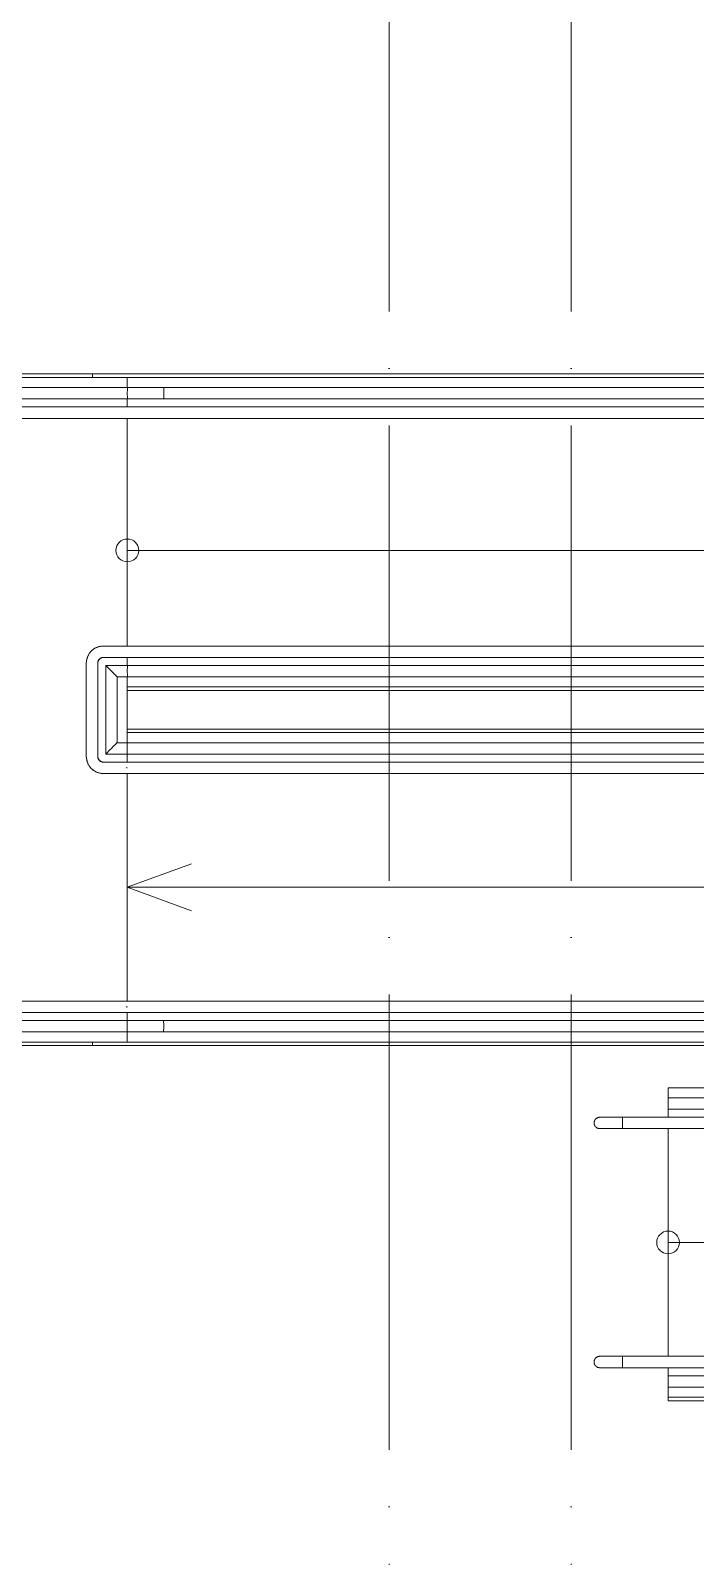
# Model space of a CAD drawing. Header units: millimetres. Extents: x -88595 to 880822, y -1054509 to -148035.
# Drawn here: x 168888 to 171809, y -292821 to -286118 of the extents above; entities that cross this region are included whole.
import ezdxf

# ---------------------------------------------------------------- set-up
doc = ezdxf.new("R2010")
doc.units = ezdxf.units.MM
doc.linetypes.add('ADSK_Линия сетки', pattern=[25, 20, -2.5, 0, -2.5])
for name, color, linetype, lineweight in [('Аннотация', 7, 'Continuous', 20), ('Линии', 7, 'Continuous', 9), ('Оборудование', 7, 'Continuous', 18), ('Ограждение', 7, 'Continuous', 9), ('Оси', 7, 'Continuous', 9), ('Пандусы', 7, 'Continuous', 18), ('Стены наружные', 7, 'Continuous', 18), ('Узлы', 7, 'Continuous', 18)]:
    doc.layers.add(name, color=color, linetype=linetype, lineweight=lineweight)

# ---------------------------------------------------------------- blocks, each defined once
blk = doc.blocks.new('1 этаж')
at = {"layer": 'Аннотация', "lineweight": 20}
for q in [(205724.6, 638535.2), (205724.6, 638330)]:
    blk.add_line((205442.7, 638432.6), q, dxfattribs=at)
for centre in [(205442.7, 639912.6), (207817.7, 636872.6)]:
    blk.add_circle(centre, 50, dxfattribs=at)
at = {"layer": 'Линии', "lineweight": 18, "ltscale": 100}
blk.add_line((207392.7, 639512.6), (207392.7, 639312.6), dxfattribs=at)
at = {"layer": 'Ограждение'}
for p, q in [((205443.7, 640627.6), (203627.7, 640627.6)), ((203677.7, 640577.6), (205443.7, 640577.6)), ((205604.7, 640627.6), (205443.7, 640627.6)), ((205443.7, 640577.6), (205604.7, 640577.6)), ((211442.7, 640627.6), (205604.7, 640627.6)), ((205604.7, 640577.6), (211442.7, 640577.6)), ((205440.7, 640542.6), (203787.7, 640542.6)), ((203787.7, 640542.6), (205440.7, 640542.6)), ((205440.7, 640542.6), (205444.7, 640542.6)), ((205440.7, 640542.6), (205443.7, 640542.6)), ((205440.7, 640542.6), (205444.7, 640542.6)), ((205444.7, 640542.6), (211440.7, 640542.6)), ((205604.7, 640542.6), (205446.7, 640542.6)), ((211442.7, 640542.6), (205604.7, 640542.6)), ((203787.7, 640492.6), (205440.7, 640492.6)), ((203787.7, 640492.6), (205440.7, 640492.6)), ((205440.7, 640492.6), (205444.7, 640492.6)), ((205443.7, 640492.6), (205440.7, 640492.6)), ((205440.7, 640492.6), (205444.7, 640492.6)), ((205444.7, 640492.6), (211440.7, 640492.6)), ((205446.7, 640492.6), (205604.7, 640492.6)), ((205604.7, 640492.6), (211442.7, 640492.6)), ((205440.7, 639492.6), (205337.7, 639492.6)), ((205337.7, 639492.6), (205440.7, 639492.6)), ((205337.7, 639442.6), (205440.7, 639442.6)), ((205337.7, 639442.6), (205440.7, 639442.6)), ((205440.7, 639492.6), (205443.7, 639492.6)), ((205440.7, 639492.6), (205444.7, 639492.6)), ((205440.7, 639492.6), (205444.7, 639492.6)), ((205443.7, 639442.6), (205440.7, 639442.6)), ((205440.7, 639442.6), (205444.7, 639442.6)), ((205440.7, 639442.6), (205444.7, 639442.6)), ((205444.7, 639492.6), (211440.7, 639492.6)), ((205444.7, 639442.6), (211440.7, 639442.6)), ((211442.7, 639492.6), (205446.7, 639492.6)), ((205446.7, 639442.6), (211442.7, 639442.6)), ((205262.7, 639417.6), (205262.7, 639007.6)), ((205262.7, 639007.6), (205262.7, 639417.6)), ((205312.7, 639007.6), (205312.7, 639417.6)), ((205312.7, 639007.6), (205312.7, 639417.6)), ((205347.7, 639407.6), (205347.7, 639017.6)), ((205443.7, 639407.6), (205347.7, 639407.6)), ((211442.7, 639407.6), (205443.7, 639407.6)), ((205397.7, 639067.6), (205397.7, 639357.6)), ((205397.7, 639357.6), (205443.7, 639357.6)), ((205443.7, 639357.6), (211442.7, 639357.6)), ((205441.7, 639067.6), (205397.7, 639067.6)), ((211441.7, 639067.6), (205441.7, 639067.6)), ((205440.7, 638982.6), (205337.7, 638982.6)), ((205440.7, 638982.6), (205337.7, 638982.6)), ((205347.7, 639017.6), (205441.7, 639017.6)), ((205442.7, 638982.6), (205440.7, 638982.6)), ((205440.7, 638982.6), (205442.7, 638982.6)), ((205442.7, 638982.6), (205440.7, 638982.6)), ((205440.7, 638982.6), (205444.7, 638982.6)), ((205441.7, 639017.6), (211441.7, 639017.6)), ((211438.7, 638982.6), (205442.7, 638982.6)), ((211440.7, 638982.6), (205444.7, 638982.6)), ((205337.7, 638932.6), (205440.7, 638932.6)), ((205440.7, 638932.6), (205337.7, 638932.6)), ((205440.7, 638959.9), (205440.7, 638955.3)), ((205440.7, 638955.3), (205440.7, 638959.9)), ((205440.7, 638932.6), (205442.7, 638932.6)), ((205440.7, 638932.6), (205444.7, 638932.6)), ((205442.7, 638932.6), (211438.7, 638932.6)), ((211440.7, 638932.6), (205444.7, 638932.6)), ((205440.7, 637932.6), (203787.7, 637932.6)), ((205440.7, 637932.6), (203787.7, 637932.6)), ((205442.7, 637932.6), (205440.7, 637932.6)), ((205440.7, 637932.6), (205444.7, 637932.6)), ((205442.7, 637932.6), (205440.7, 637932.6)), ((205440.7, 637932.6), (205442.7, 637932.6)), ((205440.7, 637905.3), (205440.7, 637909.9)), ((205440.7, 637909.9), (205440.7, 637905.3)), ((205600.7, 637932.6), (205442.7, 637932.6)), ((211440.7, 637932.6), (205444.7, 637932.6)), ((211438.7, 637932.6), (205600.7, 637932.6)), ((205441.7, 637847.6), (203677.7, 637847.6)), ((203787.7, 637882.6), (205440.7, 637882.6)), ((205440.7, 637882.6), (203787.7, 637882.6)), ((205440.7, 637882.6), (205444.7, 637882.6)), ((205440.7, 637882.6), (205442.7, 637882.6)), ((205600.7, 637847.6), (205441.7, 637847.6)), ((205442.7, 637882.6), (205600.7, 637882.6)), ((211440.7, 637882.6), (205444.7, 637882.6)), ((205600.7, 637882.6), (211438.7, 637882.6)), ((211441.7, 637847.6), (205600.7, 637847.6)), ((203627.7, 637797.6), (205441.7, 637797.6)), ((205441.7, 637797.6), (205600.7, 637797.6)), ((205600.7, 637797.6), (211441.7, 637797.6)), ((211443.7, 637507.6), (207817.7, 637507.6)), ((207817.7, 637457.6), (211443.7, 637457.6)), ((207815.7, 637422.6), (207617.7, 637422.6)), ((207617.7, 637422.6), (207617.7, 637372.6)), ((207617.7, 637422.6), (207815.7, 637422.6)), ((207617.7, 637399.9), (207617.7, 637395.3)), ((207617.7, 637397.6), (207617.7, 637399.9)), ((207617.7, 637395.3), (207617.7, 637397.6)), ((207617.7, 637372.6), (207815.7, 637372.6)), ((207617.7, 637372.6), (207815.7, 637372.6)), ((207815.7, 637422.6), (207819.7, 637422.6)), ((207815.7, 637422.6), (207818.7, 637422.6)), ((207815.7, 637422.6), (207819.7, 637422.6)), ((207815.7, 637372.6), (207819.7, 637372.6)), ((207818.7, 637372.6), (207815.7, 637372.6)), ((207815.7, 637372.6), (207819.7, 637372.6)), ((207819.7, 637422.6), (211440.7, 637422.6)), ((207819.7, 637372.6), (211440.7, 637372.6)), ((211442.7, 637422.6), (207821.7, 637422.6)), ((207821.7, 637372.6), (211442.7, 637372.6)), ((207815.7, 636372.6), (207617.7, 636372.6)), ((207617.7, 636372.6), (207617.7, 636322.6)), ((207617.7, 636372.6), (207815.7, 636372.6)), ((207815.7, 636372.6), (207818.7, 636372.6)), ((207815.7, 636372.6), (207819.7, 636372.6)), ((207815.7, 636372.6), (207819.7, 636372.6)), ((207819.7, 636372.6), (211440.7, 636372.6)), ((211442.7, 636372.6), (207821.7, 636372.6)), ((207617.7, 636349.9), (207617.7, 636345.3)), ((207617.7, 636347.6), (207617.7, 636349.9)), ((207617.7, 636345.3), (207617.7, 636347.6)), ((207617.7, 636322.6), (207815.7, 636322.6)), ((207617.7, 636322.6), (207815.7, 636322.6)), ((207818.7, 636322.6), (207815.7, 636322.6)), ((207815.7, 636322.6), (207819.7, 636322.6)), ((207815.7, 636322.6), (207819.7, 636322.6)), ((211443.7, 636287.6), (207817.7, 636287.6)), ((207819.7, 636322.6), (211440.7, 636322.6)), ((207821.7, 636322.6), (211442.7, 636322.6)), ((207817.7, 636237.6), (211443.7, 636237.6))]:
    blk.add_line(p, q, dxfattribs=at)
at = {"layer": 'Ограждение', "flags": 128}
for points in [[(205440.7, 640542.6), (205443.7, 640542.6), (205446.7, 640542.6)], [(205446.7, 640492.6), (205443.7, 640492.6), (205440.7, 640492.6)], [(205337.7, 639492.6), (205334.7, 639492.5), (205331.7, 639492.4), (205328.7, 639492.1), (205325.8, 639491.6), (205322.8, 639491.1), (205319.9, 639490.5), (205317, 639489.7), (205314.1, 639488.8), (205311.3, 639487.8), (205308.5, 639486.7), (205305.8, 639485.5), (205303.1, 639484.1), (205300.4, 639482.7), (205297.9, 639481.1), (205295.4, 639479.5), (205292.9, 639477.8), (205290.6, 639475.9), (205288.3, 639474), (205286, 639472), (205283.9, 639469.9), (205281.9, 639467.7), (205279.9, 639465.4), (205278, 639463), (205276.3, 639460.6), (205274.6, 639458.1), (205273, 639455.6), (205271.6, 639453), (205270.2, 639450.3), (205269, 639447.6), (205267.8, 639444.8), (205266.8, 639442), (205265.9, 639439.1), (205265.1, 639436.2), (205264.4, 639433.3), (205263.8, 639430.4), (205263.4, 639427.4), (205263, 639424.4), (205262.8, 639421.4), (205262.7, 639418.4)], [(205337.7, 639492.6), (205334.7, 639492.5), (205331.7, 639492.4), (205328.7, 639492.1), (205325.8, 639491.6), (205322.8, 639491.1), (205319.9, 639490.5), (205317, 639489.7), (205314.1, 639488.8), (205311.3, 639487.8), (205308.5, 639486.7), (205305.8, 639485.5), (205303.1, 639484.1), (205300.4, 639482.7), (205297.9, 639481.1), (205295.4, 639479.5), (205292.9, 639477.8), (205290.6, 639475.9), (205288.3, 639474), (205286, 639472), (205283.9, 639469.9), (205281.9, 639467.7), (205279.9, 639465.4), (205278, 639463), (205276.3, 639460.6), (205274.6, 639458.1), (205273, 639455.6), (205271.6, 639453), (205270.2, 639450.3), (205269, 639447.6), (205267.8, 639444.8), (205266.8, 639442), (205265.9, 639439.1), (205265.1, 639436.2), (205264.4, 639433.3), (205263.8, 639430.4), (205263.4, 639427.4), (205263, 639424.4), (205262.8, 639421.4), (205262.7, 639418.4), (205262.7, 639417.6)], [(205312.7, 639417.6), (205312.7, 639418.6), (205312.8, 639419.6), (205312.9, 639420.6), (205313, 639421.6), (205313.2, 639422.6), (205313.4, 639423.5), (205313.7, 639424.5), (205314, 639425.5), (205314.3, 639426.4), (205314.7, 639427.3), (205315.1, 639428.3), (205315.5, 639429.1), (205316, 639430), (205316.5, 639430.9), (205317.1, 639431.7), (205317.7, 639432.5), (205318.3, 639433.3), (205318.9, 639434.1), (205319.6, 639434.8), (205320.3, 639435.5), (205321, 639436.2), (205321.8, 639436.9), (205322.6, 639437.5), (205323.4, 639438.1), (205324.2, 639438.6), (205325.1, 639439.2), (205325.9, 639439.7), (205326.8, 639440.1), (205327.7, 639440.5), (205328.7, 639440.9), (205329.6, 639441.2), (205330.5, 639441.6), (205331.5, 639441.8), (205332.5, 639442.1), (205333.5, 639442.2), (205334.5, 639442.4), (205335.4, 639442.5), (205336.4, 639442.6), (205337.4, 639442.6), (205337.7, 639442.6)], [(205440.7, 639492.6), (205443.7, 639492.6), (205446.7, 639492.6)], [(205446.7, 639442.6), (205443.7, 639442.6), (205440.7, 639442.6)], [(205347.7, 639407.6), (205348.6, 639406.8), (205351.1, 639404.3), (205355, 639400.3), (205360.2, 639395.1), (205366.2, 639389.1), (205372.7, 639382.6), (205379.2, 639376.1), (205385.2, 639370.1), (205390.4, 639364.9), (205394.4, 639361), (205396.9, 639358.5), (205397.7, 639357.6)], [(205397.7, 639357.6), (205396.9, 639358.5), (205394.4, 639361), (205390.4, 639364.9), (205385.2, 639370.1), (205379.2, 639376.1), (205372.7, 639382.6), (205366.2, 639389.1), (205360.2, 639395.1), (205355, 639400.3), (205351.1, 639404.3), (205348.6, 639406.8), (205347.7, 639407.6)], [(205347.7, 639017.6), (205348.6, 639018.5), (205351.1, 639021), (205355, 639024.9), (205360.2, 639030.1), (205366.2, 639036.1), (205372.7, 639042.6), (205379.2, 639049.1), (205385.2, 639055.1), (205390.4, 639060.3), (205394.4, 639064.3), (205396.9, 639066.8), (205397.7, 639067.6)], [(205397.7, 639067.6), (205396.9, 639066.8), (205394.4, 639064.3), (205390.4, 639060.3), (205385.2, 639055.1), (205379.2, 639049.1), (205372.7, 639042.6), (205366.2, 639036.1), (205360.2, 639030.1), (205355, 639024.9), (205351.1, 639021), (205348.6, 639018.5), (205347.7, 639017.6)], [(205262.7, 639007.6), (205262.8, 639004.6), (205263, 639001.6), (205263.3, 638998.6), (205263.7, 638995.7), (205264.2, 638992.7), (205264.9, 638989.8), (205265.6, 638986.9), (205266.5, 638984), (205267.5, 638981.2), (205268.6, 638978.4), (205269.9, 638975.7), (205271.2, 638973), (205272.6, 638970.3), (205274.2, 638967.8), (205275.8, 638965.3), (205277.6, 638962.8), (205279.4, 638960.4), (205281.3, 638958.2), (205283.4, 638955.9), (205285.5, 638953.8), (205287.7, 638951.8), (205289.9, 638949.8), (205292.3, 638947.9), (205294.7, 638946.2), (205297.2, 638944.5), (205299.7, 638942.9), (205302.4, 638941.5), (205305, 638940.1), (205307.8, 638938.8), (205310.5, 638937.7), (205313.4, 638936.7), (205316.2, 638935.8), (205319.1, 638935), (205322, 638934.3), (205325, 638933.7), (205327.9, 638933.2), (205330.9, 638932.9), (205333.9, 638932.7), (205336.9, 638932.6)], [(205262.7, 639007.6), (205262.8, 639004.6), (205263, 639001.6), (205263.3, 638998.6), (205263.7, 638995.7), (205264.2, 638992.7), (205264.9, 638989.8), (205265.6, 638986.9), (205266.5, 638984), (205267.5, 638981.2), (205268.6, 638978.4), (205269.9, 638975.7), (205271.2, 638973), (205272.6, 638970.3), (205274.2, 638967.8), (205275.8, 638965.3), (205277.6, 638962.8), (205279.4, 638960.4), (205281.3, 638958.2), (205283.4, 638955.9), (205285.5, 638953.8), (205287.7, 638951.8), (205289.9, 638949.8), (205292.3, 638947.9), (205294.7, 638946.2), (205297.2, 638944.5), (205299.7, 638942.9), (205302.4, 638941.5), (205305, 638940.1), (205307.8, 638938.8), (205310.5, 638937.7), (205313.4, 638936.7), (205316.2, 638935.8), (205319.1, 638935), (205322, 638934.3), (205325, 638933.7), (205327.9, 638933.2), (205330.9, 638932.9), (205333.9, 638932.7), (205336.9, 638932.6), (205337.7, 638932.6)], [(205337.7, 638982.6), (205336.7, 638982.6), (205335.7, 638982.7), (205334.7, 638982.8), (205333.7, 638982.9), (205332.7, 638983.1), (205331.8, 638983.3), (205330.8, 638983.6), (205329.9, 638983.9), (205328.9, 638984.2), (205328, 638984.6), (205327.1, 638985), (205326.2, 638985.4), (205325.3, 638985.9), (205324.4, 638986.4), (205323.6, 638987), (205322.8, 638987.6), (205322, 638988.2), (205321.2, 638988.8), (205320.5, 638989.5), (205319.8, 638990.2), (205319.1, 638990.9), (205318.4, 638991.7), (205317.8, 638992.5), (205317.2, 638993.3), (205316.7, 638994.1), (205316.2, 638994.9), (205315.7, 638995.8), (205315.2, 638996.7), (205314.8, 638997.6), (205314.4, 638998.5), (205314.1, 638999.5), (205313.8, 639000.4), (205313.5, 639001.4), (205313.3, 639002.4), (205313.1, 639003.4), (205312.9, 639004.3), (205312.8, 639005.3), (205312.7, 639006.3), (205312.7, 639007.3), (205312.7, 639007.6)], [(205442.7, 638982.6), (205441.7, 638982.6), (205440.7, 638982.6)], [(205442.7, 638982.6), (205441.7, 638982.6), (205440.7, 638982.6)], [(205440.7, 638932.6), (205441.7, 638932.6), (205442.7, 638932.6)], [(205440.7, 638932.6), (205441.7, 638932.6), (205442.7, 638932.6)], [(205442.7, 637932.6), (205441.7, 637932.6), (205440.7, 637932.6)], [(205442.7, 637932.6), (205441.7, 637932.6), (205440.7, 637932.6)], [(205440.7, 637882.6), (205441.7, 637882.6), (205442.7, 637882.6)], [(205440.7, 637882.6), (205441.7, 637882.6), (205442.7, 637882.6)], [(207817.7, 637457.6), (207817.7, 637458.5), (207817.7, 637461), (207817.7, 637464.9), (207817.7, 637470.1), (207817.7, 637476.1), (207817.7, 637482.6), (207817.7, 637489.1), (207817.7, 637495.1), (207817.7, 637500.3), (207817.7, 637504.3), (207817.7, 637506.8), (207817.7, 637507.6)], [(207492.7, 637397.6), (207492.7, 637398.6), (207492.8, 637399.6), (207492.9, 637400.6), (207493, 637401.6), (207493.2, 637402.6), (207493.4, 637403.5), (207493.7, 637404.5), (207494, 637405.5), (207494.3, 637406.4), (207494.7, 637407.3), (207495.1, 637408.3), (207495.5, 637409.1), (207496, 637410), (207496.5, 637410.9), (207497.1, 637411.7), (207497.7, 637412.5), (207498.3, 637413.3), (207498.9, 637414.1), (207499.6, 637414.8), (207500.3, 637415.5), (207501, 637416.2), (207501.8, 637416.9), (207502.6, 637417.5), (207503.4, 637418.1), (207504.2, 637418.6), (207505.1, 637419.2), (207505.9, 637419.7), (207506.8, 637420.1), (207507.7, 637420.5), (207508.7, 637420.9), (207509.6, 637421.2), (207510.5, 637421.6), (207511.5, 637421.8), (207512.5, 637422.1), (207513.5, 637422.2), (207514.5, 637422.4), (207515.4, 637422.5), (207516.4, 637422.6), (207517.4, 637422.6), (207517.7, 637422.6)], [(207517.7, 637372.6), (207516.7, 637372.6), (207515.7, 637372.7), (207514.7, 637372.8), (207513.7, 637372.9), (207512.7, 637373.1), (207511.8, 637373.3), (207510.8, 637373.6), (207509.9, 637373.9), (207508.9, 637374.2), (207508, 637374.6), (207507.1, 637375), (207506.2, 637375.4), (207505.3, 637375.9), (207504.4, 637376.4), (207503.6, 637377), (207502.8, 637377.6), (207502, 637378.2), (207501.2, 637378.8), (207500.5, 637379.5), (207499.8, 637380.2), (207499.1, 637380.9), (207498.4, 637381.7), (207497.8, 637382.5), (207497.2, 637383.3), (207496.7, 637384.1), (207496.2, 637384.9), (207495.7, 637385.8), (207495.2, 637386.7), (207494.8, 637387.6), (207494.4, 637388.5), (207494.1, 637389.5), (207493.8, 637390.4), (207493.5, 637391.4), (207493.3, 637392.4), (207493.1, 637393.4), (207492.9, 637394.3), (207492.8, 637395.3), (207492.7, 637396.3), (207492.7, 637397.3), (207492.7, 637397.6)], [(207617.7, 637422.6), (207613.7, 637422.6), (207609.7, 637422.6), (207605.7, 637422.6), (207601.8, 637422.6), (207597.8, 637422.6), (207593.9, 637422.6), (207590.1, 637422.6), (207586.3, 637422.6), (207582.5, 637422.6), (207578.8, 637422.6), (207575.1, 637422.6), (207571.5, 637422.6), (207568, 637422.6), (207564.6, 637422.6), (207561.3, 637422.6), (207558, 637422.6), (207554.8, 637422.6), (207551.8, 637422.6), (207548.8, 637422.6), (207546, 637422.6), (207543.3, 637422.6), (207540.6, 637422.6), (207538.2, 637422.6), (207535.8, 637422.6), (207533.6, 637422.6), (207531.5, 637422.6), (207529.5, 637422.6), (207527.7, 637422.6), (207526, 637422.6), (207524.5, 637422.6), (207523.1, 637422.6), (207521.9, 637422.6), (207520.8, 637422.6), (207519.9, 637422.6), (207519.2, 637422.6), (207518.6, 637422.6), (207518.1, 637422.6), (207517.8, 637422.6), (207517.7, 637422.6), (207517.7, 637422.6)], [(207517.7, 637422.6), (207517.8, 637422.6), (207518, 637422.6), (207518.4, 637422.6), (207519, 637422.6), (207519.7, 637422.6), (207520.6, 637422.6), (207521.6, 637422.6), (207522.8, 637422.6), (207524.1, 637422.6), (207525.6, 637422.6), (207527.2, 637422.6), (207529, 637422.6), (207530.9, 637422.6), (207533, 637422.6), (207535.2, 637422.6), (207537.5, 637422.6), (207540, 637422.6), (207542.5, 637422.6), (207545.2, 637422.6), (207548, 637422.6), (207551, 637422.6), (207554, 637422.6), (207557.1, 637422.6), (207560.4, 637422.6), (207563.7, 637422.6), (207567.1, 637422.6), (207570.6, 637422.6), (207574.1, 637422.6), (207577.8, 637422.6), (207581.5, 637422.6), (207585.2, 637422.6), (207589, 637422.6), (207592.9, 637422.6), (207596.8, 637422.6), (207600.7, 637422.6), (207604.7, 637422.6), (207608.6, 637422.6), (207612.6, 637422.6), (207616.6, 637422.6), (207617.7, 637422.6)], [(207617.7, 637372.6), (207613.7, 637372.6), (207609.7, 637372.6), (207605.7, 637372.6), (207601.8, 637372.6), (207597.8, 637372.6), (207593.9, 637372.6), (207590.1, 637372.6), (207586.3, 637372.6), (207582.5, 637372.6), (207578.8, 637372.6), (207575.1, 637372.6), (207571.5, 637372.6), (207568, 637372.6), (207564.6, 637372.6), (207561.3, 637372.6), (207558, 637372.6), (207554.8, 637372.6), (207551.8, 637372.6), (207548.8, 637372.6), (207546, 637372.6), (207543.3, 637372.6), (207540.6, 637372.6), (207538.2, 637372.6), (207535.8, 637372.6), (207533.6, 637372.6), (207531.5, 637372.6), (207529.5, 637372.6), (207527.7, 637372.6), (207526, 637372.6), (207524.5, 637372.6), (207523.1, 637372.6), (207521.9, 637372.6), (207520.8, 637372.6), (207519.9, 637372.6), (207519.2, 637372.6), (207518.6, 637372.6), (207518.1, 637372.6), (207517.8, 637372.6), (207517.7, 637372.6), (207517.7, 637372.6)], [(207517.7, 637372.6), (207517.8, 637372.6), (207518, 637372.6), (207518.4, 637372.6), (207519, 637372.6), (207519.7, 637372.6), (207520.6, 637372.6), (207521.6, 637372.6), (207522.8, 637372.6), (207524.1, 637372.6), (207525.6, 637372.6), (207527.2, 637372.6), (207529, 637372.6), (207530.9, 637372.6), (207533, 637372.6), (207535.2, 637372.6), (207537.5, 637372.6), (207540, 637372.6), (207542.5, 637372.6), (207545.2, 637372.6), (207548, 637372.6), (207551, 637372.6), (207554, 637372.6), (207557.1, 637372.6), (207560.4, 637372.6), (207563.7, 637372.6), (207567.1, 637372.6), (207570.6, 637372.6), (207574.1, 637372.6), (207577.8, 637372.6), (207581.5, 637372.6), (207585.2, 637372.6), (207589, 637372.6), (207592.9, 637372.6), (207596.8, 637372.6), (207600.7, 637372.6), (207604.7, 637372.6), (207608.6, 637372.6), (207612.6, 637372.6), (207616.6, 637372.6), (207617.7, 637372.6)], [(207815.7, 637422.6), (207818.7, 637422.6), (207821.7, 637422.6)], [(207821.7, 637372.6), (207818.7, 637372.6), (207815.7, 637372.6)], [(207492.7, 636347.6), (207492.7, 636348.6), (207492.8, 636349.6), (207492.9, 636350.6), (207493, 636351.6), (207493.2, 636352.6), (207493.4, 636353.5), (207493.7, 636354.5), (207494, 636355.5), (207494.3, 636356.4), (207494.7, 636357.3), (207495.1, 636358.3), (207495.5, 636359.1), (207496, 636360), (207496.5, 636360.9), (207497.1, 636361.7), (207497.7, 636362.5), (207498.3, 636363.3), (207498.9, 636364.1), (207499.6, 636364.8), (207500.3, 636365.5), (207501, 636366.2), (207501.8, 636366.9), (207502.6, 636367.5), (207503.4, 636368.1), (207504.2, 636368.6), (207505.1, 636369.2), (207505.9, 636369.7), (207506.8, 636370.1), (207507.7, 636370.5), (207508.7, 636370.9), (207509.6, 636371.2), (207510.5, 636371.6), (207511.5, 636371.8), (207512.5, 636372.1), (207513.5, 636372.2), (207514.5, 636372.4), (207515.4, 636372.5), (207516.4, 636372.6), (207517.4, 636372.6), (207517.7, 636372.6)], [(207617.7, 636372.6), (207613.7, 636372.6), (207609.7, 636372.6), (207605.7, 636372.6), (207601.8, 636372.6), (207597.8, 636372.6), (207593.9, 636372.6), (207590.1, 636372.6), (207586.3, 636372.6), (207582.5, 636372.6), (207578.8, 636372.6), (207575.1, 636372.6), (207571.5, 636372.6), (207568, 636372.6), (207564.6, 636372.6), (207561.3, 636372.6), (207558, 636372.6), (207554.8, 636372.6), (207551.8, 636372.6), (207548.8, 636372.6), (207546, 636372.6), (207543.3, 636372.6), (207540.6, 636372.6), (207538.2, 636372.6), (207535.8, 636372.6), (207533.6, 636372.6), (207531.5, 636372.6), (207529.5, 636372.6), (207527.7, 636372.6), (207526, 636372.6), (207524.5, 636372.6), (207523.1, 636372.6), (207521.9, 636372.6), (207520.8, 636372.6), (207519.9, 636372.6), (207519.2, 636372.6), (207518.6, 636372.6), (207518.1, 636372.6), (207517.8, 636372.6), (207517.7, 636372.6), (207517.7, 636372.6)], [(207517.7, 636372.6), (207517.8, 636372.6), (207518, 636372.6), (207518.4, 636372.6), (207519, 636372.6), (207519.7, 636372.6), (207520.6, 636372.6), (207521.6, 636372.6), (207522.8, 636372.6), (207524.1, 636372.6), (207525.6, 636372.6), (207527.2, 636372.6), (207529, 636372.6), (207530.9, 636372.6), (207533, 636372.6), (207535.2, 636372.6), (207537.5, 636372.6), (207540, 636372.6), (207542.5, 636372.6), (207545.2, 636372.6), (207548, 636372.6), (207551, 636372.6), (207554, 636372.6), (207557.1, 636372.6), (207560.4, 636372.6), (207563.7, 636372.6), (207567.1, 636372.6), (207570.6, 636372.6), (207574.1, 636372.6), (207577.8, 636372.6), (207581.5, 636372.6), (207585.2, 636372.6), (207589, 636372.6), (207592.9, 636372.6), (207596.8, 636372.6), (207600.7, 636372.6), (207604.7, 636372.6), (207608.6, 636372.6), (207612.6, 636372.6), (207616.6, 636372.6), (207617.7, 636372.6)], [(207815.7, 636372.6), (207818.7, 636372.6), (207821.7, 636372.6)], [(207517.7, 636322.6), (207516.7, 636322.6), (207515.7, 636322.7), (207514.7, 636322.8), (207513.7, 636322.9), (207512.7, 636323.1), (207511.8, 636323.3), (207510.8, 636323.6), (207509.9, 636323.9), (207508.9, 636324.2), (207508, 636324.6), (207507.1, 636325), (207506.2, 636325.4), (207505.3, 636325.9), (207504.4, 636326.4), (207503.6, 636327), (207502.8, 636327.6), (207502, 636328.2), (207501.2, 636328.8), (207500.5, 636329.5), (207499.8, 636330.2), (207499.1, 636330.9), (207498.4, 636331.7), (207497.8, 636332.5), (207497.2, 636333.3), (207496.7, 636334.1), (207496.2, 636334.9), (207495.7, 636335.8), (207495.2, 636336.7), (207494.8, 636337.6), (207494.4, 636338.5), (207494.1, 636339.5), (207493.8, 636340.4), (207493.5, 636341.4), (207493.3, 636342.4), (207493.1, 636343.4), (207492.9, 636344.3), (207492.8, 636345.3), (207492.7, 636346.3), (207492.7, 636347.3), (207492.7, 636347.6)], [(207617.7, 636322.6), (207613.7, 636322.6), (207609.7, 636322.6), (207605.7, 636322.6), (207601.8, 636322.6), (207597.8, 636322.6), (207593.9, 636322.6), (207590.1, 636322.6), (207586.3, 636322.6), (207582.5, 636322.6), (207578.8, 636322.6), (207575.1, 636322.6), (207571.5, 636322.6), (207568, 636322.6), (207564.6, 636322.6), (207561.3, 636322.6), (207558, 636322.6), (207554.8, 636322.6), (207551.8, 636322.6), (207548.8, 636322.6), (207546, 636322.6), (207543.3, 636322.6), (207540.6, 636322.6), (207538.2, 636322.6), (207535.8, 636322.6), (207533.6, 636322.6), (207531.5, 636322.6), (207529.5, 636322.6), (207527.7, 636322.6), (207526, 636322.6), (207524.5, 636322.6), (207523.1, 636322.6), (207521.9, 636322.6), (207520.8, 636322.6), (207519.9, 636322.6), (207519.2, 636322.6), (207518.6, 636322.6), (207518.1, 636322.6), (207517.8, 636322.6), (207517.7, 636322.6), (207517.7, 636322.6)], [(207517.7, 636322.6), (207517.8, 636322.6), (207518, 636322.6), (207518.4, 636322.6), (207519, 636322.6), (207519.7, 636322.6), (207520.6, 636322.6), (207521.6, 636322.6), (207522.8, 636322.6), (207524.1, 636322.6), (207525.6, 636322.6), (207527.2, 636322.6), (207529, 636322.6), (207530.9, 636322.6), (207533, 636322.6), (207535.2, 636322.6), (207537.5, 636322.6), (207540, 636322.6), (207542.5, 636322.6), (207545.2, 636322.6), (207548, 636322.6), (207551, 636322.6), (207554, 636322.6), (207557.1, 636322.6), (207560.4, 636322.6), (207563.7, 636322.6), (207567.1, 636322.6), (207570.6, 636322.6), (207574.1, 636322.6), (207577.8, 636322.6), (207581.5, 636322.6), (207585.2, 636322.6), (207589, 636322.6), (207592.9, 636322.6), (207596.8, 636322.6), (207600.7, 636322.6), (207604.7, 636322.6), (207608.6, 636322.6), (207612.6, 636322.6), (207616.6, 636322.6), (207617.7, 636322.6)], [(207821.7, 636322.6), (207818.7, 636322.6), (207815.7, 636322.6)], [(207817.7, 636237.6), (207817.7, 636238.5), (207817.7, 636241), (207817.7, 636244.9), (207817.7, 636250.1), (207817.7, 636256.1), (207817.7, 636262.6), (207817.7, 636269.1), (207817.7, 636275.1), (207817.7, 636280.3), (207817.7, 636284.3), (207817.7, 636286.8), (207817.7, 636287.6)]]:
    blk.add_lwpolyline(points, dxfattribs=at)
at = {"layer": 'Ограждение'}
for centre, radius, start, end in [((205337.7, 639417.6), 75, 90, 180), ((205337.7, 639417.6), 25, 90, 180), ((205337.7, 639417.6), 25, 90, 129.76486), ((205337.7, 639417.6), 25, 140.23514, 180), ((205337.7, 639007.6), 75, 180, 270), ((205337.7, 639007.6), 25, 180, 219.76486), ((205337.7, 639007.6), 25, 180, 270), ((205337.7, 639007.6), 25, 230.23514, 270)]:
    blk.add_arc(centre, radius, start, end, dxfattribs=at)
for centre, start_param, end_param in [((205604.7, 640602.6), 0, 3.141593), ((205604.7, 640602.6), 0, 3.141593), ((205600.7, 637822.6), 3.141593, 6.283185), ((205600.7, 637822.6), 3.141593, 6.283185)]:
    blk.add_ellipse(centre, major_axis=(0, 25), ratio=0.079745, start_param=start_param, end_param=end_param, dxfattribs=at)
for points in [[(205443.7, 640577.6), (205443.6, 640577.6), (205443.5, 640578.2), (205443.2, 640580.7), (205443, 640584.7), (205442.8, 640591.7), (205442.7, 640602.6), (205442.8, 640615.7), (205443.2, 640625.3), (205443.5, 640627.6), (205443.7, 640627.6)], [(205443.7, 639357.6), (205443.6, 639357.6), (205443.5, 639358.2), (205443.2, 639360.7), (205443, 639364.7), (205442.8, 639371.7), (205442.7, 639382.6), (205442.8, 639395.7), (205443.2, 639405.3), (205443.5, 639407.6), (205443.7, 639407.6)], [(205441.7, 639067.6), (205441.8, 639067.6), (205442, 639067), (205442.2, 639064.5), (205442.4, 639060.5), (205442.6, 639053.5), (205442.8, 639042.6), (205442.6, 639029.5), (205442.2, 639019.9), (205441.9, 639017.6), (205441.7, 639017.6)], [(205441.7, 637847.6), (205441.8, 637847.6), (205442, 637847), (205442.2, 637844.5), (205442.4, 637840.5), (205442.6, 637833.5), (205442.8, 637822.6), (205442.6, 637809.5), (205442.2, 637799.9), (205441.9, 637797.6), (205441.7, 637797.6)]]:
    blk.add_open_spline(points, degree=3, knots=[0, 0, 0, 0, 0.083333, 0.166667, 0.25, 0.333333, 0.5, 0.666667, 0.833333, 1, 1, 1, 1], dxfattribs=at)
at = {"layer": 'Оси', "linetype": 'ADSK_Линия сетки', "ltscale": 100}
for p, q in [((206592.7, 662962.6), (206592.7, 631836.5)), ((207392.7, 662962.6), (207392.7, 631836.5))]:
    blk.add_line(p, q, dxfattribs=at)
at = {"layer": 'Пандусы'}
for p, q in [((203582.7, 640672.6), (205442.7, 640672.6)), ((205442.7, 640627.6), (205442.7, 640672.6)), ((205442.7, 640672.6), (211442.7, 640672.6)), ((205442.7, 640541.8), (205442.7, 640577.6)), ((205442.7, 639491.8), (205442.7, 640493.5)), ((205442.7, 639407.6), (205442.7, 639443.5)), ((205442.7, 639312.6), (205442.7, 639357.6)), ((205442.7, 639312.6), (211442.7, 639312.6)), ((205442.7, 639112.6), (205442.7, 639312.6)), ((205442.7, 639112.6), (205442.7, 639067.6)), ((211442.7, 639112.6), (205442.7, 639112.6)), ((205442.7, 639017.6), (205442.7, 638981.8)), ((205442.7, 638933.5), (205442.7, 637931.8)), ((205442.7, 637883.5), (205442.7, 637847.6)), ((205442.7, 637797.6), (205442.7, 637752.6)), ((205442.7, 637752.6), (203582.7, 637752.6)), ((211442.7, 637752.6), (205442.7, 637752.6)), ((207817.7, 637507.6), (207817.7, 637552.6)), ((207817.7, 637552.6), (211442.7, 637552.6)), ((207817.7, 637421.8), (207817.7, 637457.6)), ((207817.7, 636371.8), (207817.7, 637373.5)), ((207817.7, 636287.6), (207817.7, 636323.5)), ((207817.7, 636192.6), (207817.7, 636237.6)), ((207817.7, 636192.6), (211442.7, 636192.6))]:
    blk.add_line(p, q, dxfattribs=at)
at = {"layer": 'Стены наружные'}
for p, q in [((203567.7, 640687.6), (211442.7, 640687.6)), ((205290.2, 640672.6), (205290.2, 640687.6)), ((211442.7, 640672.6), (205485.3, 640672.6)), ((205668.1, 639312.6), (211442.7, 639312.6)), ((213342.7, 639297.6), (205442.7, 639297.6)), ((205442.7, 639127.6), (213342.7, 639127.6)), ((211618.7, 639112.6), (205442.7, 639112.6)), ((211442.7, 637737.6), (203567.7, 637737.6)), ((205290.2, 637737.6), (205290.2, 637752.6)), ((205442.7, 637752.6), (211055.2, 637752.6)), ((207817.7, 636177.6), (207817.7, 636192.6)), ((213302.7, 636177.6), (207817.7, 636177.6))]:
    blk.add_line(p, q, dxfattribs=at)
at = {"layer": 'Узлы'}
for p, q in [((205442.7, 639912.6), (211442.7, 639912.6)), ((211442.7, 638432.6), (205442.7, 638432.6)), ((207817.7, 636872.6), (211442.7, 636872.6))]:
    blk.add_line(p, q, dxfattribs=at)

msp = doc.modelspace()

# ---------------------------------------------------------------- block references
at = {"layer": 'Оборудование', "color": 5, "true_color": 0x0000ff}
msp.add_blockref('1 этаж', (-36129.5, -928314.5), dxfattribs=at)

doc.saveas('drawing.dxf')
